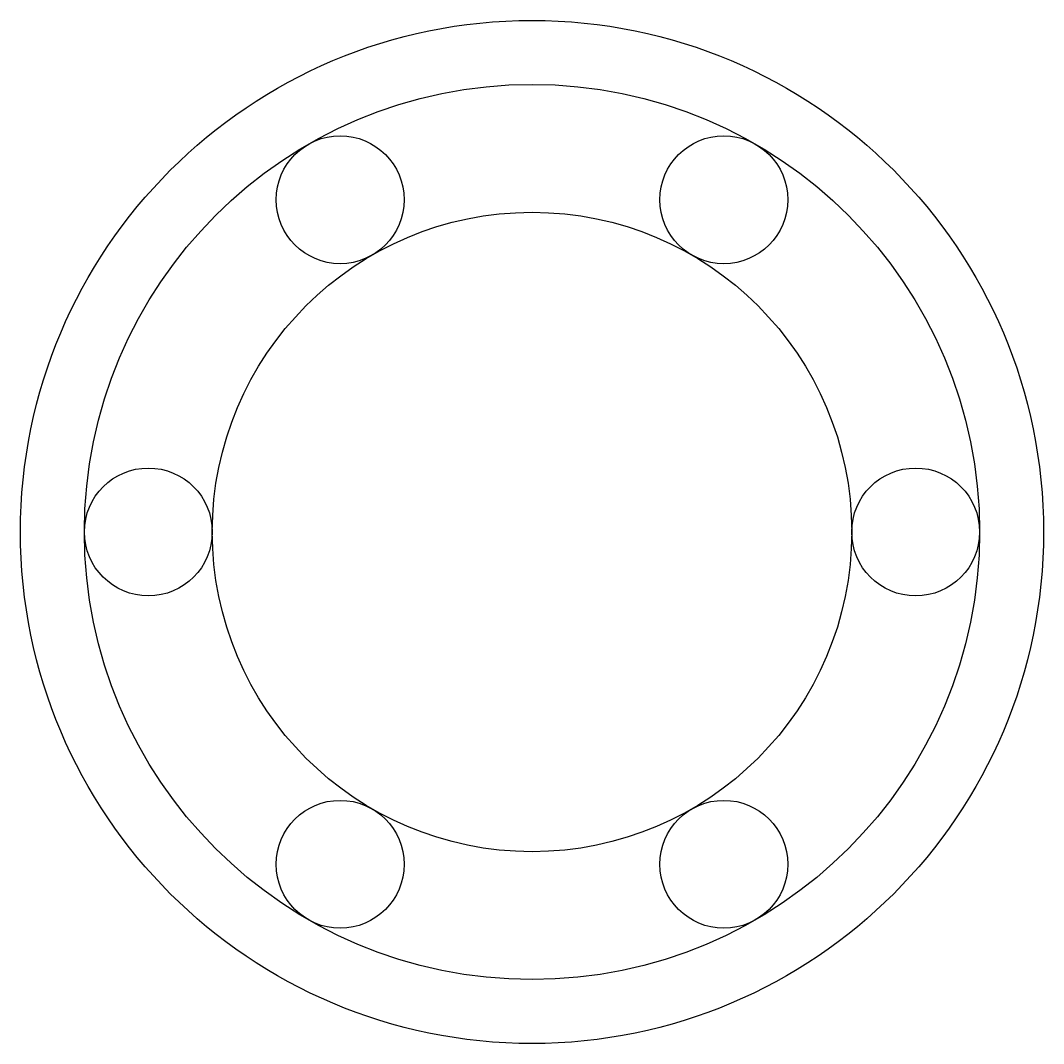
# Model space of a CAD drawing. Header units: millimetres. Extents: x 1970 to 2130, y 1701 to 1861.
import ezdxf

# ---------------------------------------------------------------- set-up
doc = ezdxf.new("R2010")
doc.units = ezdxf.units.MM

# ---------------------------------------------------------------- blocks, each defined once
blk = doc.blocks.new('*U2')
blk.add_circle((0, 0), 10)
blk = doc.blocks.new('*U3')
at = {"color": 0, "linetype": 'ByBlock', "lineweight": -2, "transparency": 16777216}
for p, rotation in [((2020, 1832.87), 299.9999999999999), ((2080, 1832.87), 240), ((2110, 1780.91), 180), ((2020, 1728.94), 59.99999999999999), ((2080, 1728.94), 120)]:
    blk.add_blockref('*U2', p, dxfattribs=dict(at, rotation=rotation))
blk.add_blockref('*U2', (1990, 1780.91), dxfattribs=at)

msp = doc.modelspace()

# ---------------------------------------------------------------- linework, layer by layer
for radius in [80, 70, 50]:
    msp.add_circle((2050, 1780.91), radius)

# ---------------------------------------------------------------- block references
msp.add_blockref('*U3', (0, 0))

doc.saveas('drawing.dxf')
